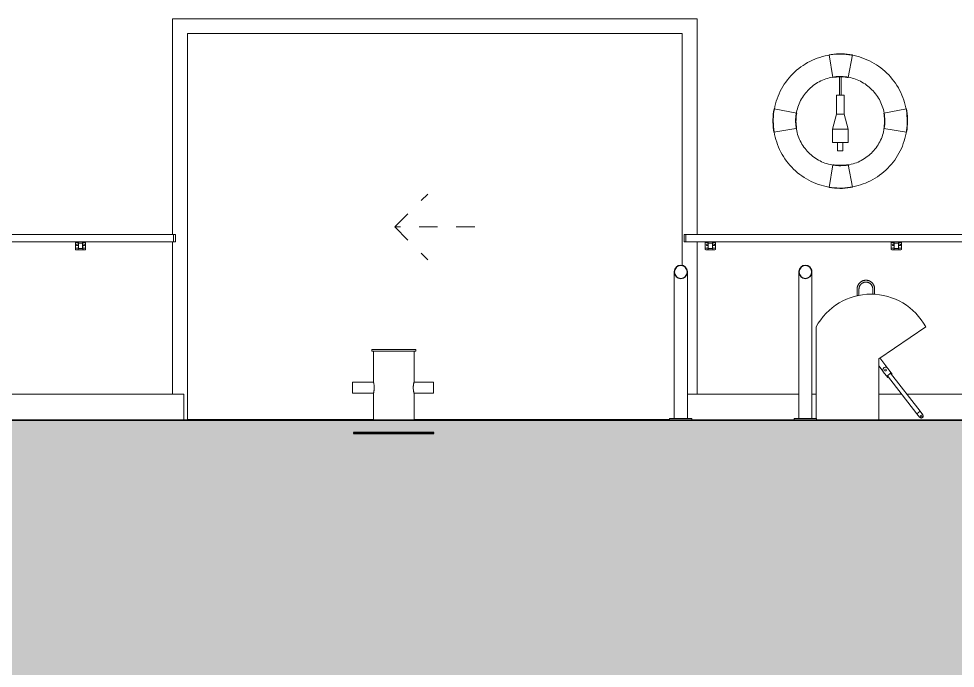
# Model space of a CAD drawing. Header units: metres. Extents: x -3 to 137, y -7 to 15.
# Drawn here: x 121.11 to 126.15, y -1.33 to 2.16 of the extents above; entities that cross this region are included whole.
import ezdxf

# ---------------------------------------------------------------- set-up
doc = ezdxf.new("R2010")
doc.units = ezdxf.units.M
doc.linetypes.add('Centre', pattern=[0.03175, 0.00635, -0.00475, 0.0159, -0.00475])
doc.linetypes.add('Trazo', pattern=[0.00635, 0.003175, -0.003175])
for name, color, linetype, lineweight in [('A-DOOR', 7, 'Continuous', 9), ('A-DOOR-FRAM', 7, 'Continuous', 9), ('A-FLOR', 7, 'Continuous', 9), ('A-FLOR-HRAL', 7, 'Continuous', 9), ('A-FLOR-LEVL', 7, 'Continuous', 9), ('A-FLOR-PATT', 7, 'Continuous', 35), ('A-GENM', 7, 'Continuous', 9), ('A-WALL', 7, 'Continuous', 9), ('A-WALL-PATT', 7, 'Continuous', 9)]:
    doc.layers.add(name, color=color, linetype=linetype, lineweight=lineweight)

# ---------------------------------------------------------------- blocks, each defined once
blk = doc.blocks.new('Basic Wall _ Tabique exterior_Estructura Lamina Metalica - ___-2469499-Elevation 6 - a')
at = {"layer": 'A-WALL'}
for p, q in [((-5.4199, 0.14), (-3.3206, 0.14)), ((-3.3206, 0.14), (-3.3206, 0)), ((-0.613, 0.14), (-0.0128, 0.14)), ((0.057, 0.14), (0.0797, 0.14)), ((0.4158, 0.14), (0.5397, 0.14)), ((0.5673, 0.14), (0.8786, 0.14))]:
    blk.add_line(p, q, dxfattribs=at)
blk = doc.blocks.new('Puerta corredera simple con guía deslizante - 1200 x 2700mm-2594775-Elevation 6 - a')
at = {"layer": 'A-DOOR', "linetype": 'Trazo'}
for p, q in [((-2.1856, 1.04), (-2.0088, 1.2168)), ((-1.7556, 1.04), (-2.1856, 1.04)), ((-2.1856, 1.04), (-2.0088, 0.8632))]:
    blk.add_line(p, q, dxfattribs=at)
at = {"layer": 'A-DOOR'}
for p, q in [((-2.3004, 0.005), (-3.3006, 0.005)), ((-0.708, 0.005), (-2.0825, 0.005))]:
    blk.add_line(p, q, dxfattribs=at)
at = {"layer": 'A-DOOR-FRAM'}
for p, q in [((-3.3806, 2.16), (-3.3806, 1)), ((-0.5606, 2.16), (-3.3806, 2.16)), ((-0.5606, 1), (-0.5606, 2.16)), ((-3.3006, 2.08), (-3.3006, 0)), ((-3.3006, 2.08), (-0.6406, 2.08)), ((-0.6406, 2.08), (-0.6406, 0.8309)), ((-3.3806, 0.96), (-3.3806, 0.14)), ((-0.5606, 0.14), (-0.5606, 0.96))]:
    blk.add_line(p, q, dxfattribs=at)
blk = doc.blocks.new('M_Salvavidas - M_Salvavidas-2701413-Elevation 6 - a')
at = {"layer": 'A-GENM', "color": 8, "true_color": 0x808080}
for p, q in [((0.1492, 1.9663), (0.1698, 1.8441)), ((0.2517, 1.8434), (0.2743, 1.9653)), ((0.2049, 1.8482), (0.2049, 1.7489)), ((0.2133, 1.7489), (0.2133, 1.8483)), ((0.1883, 1.7489), (0.1883, 1.6713)), ((0.2299, 1.7489), (0.1883, 1.7489)), ((0.2299, 1.6713), (0.2299, 1.7489)), ((-0.0249, 1.652), (-0.1468, 1.6745)), ((0.1883, 1.6713), (0.1883, 1.6467)), ((0.2299, 1.6467), (0.2299, 1.6713)), ((0.565, 1.6745), (0.4431, 1.652)), ((0.1883, 1.6467), (0.1667, 1.5662)), ((0.1883, 1.6467), (0.2299, 1.6467)), ((0.2515, 1.5662), (0.2299, 1.6467)), ((-0.1479, 1.5495), (-0.0397, 1.5676)), ((-0.0393, 1.5677), (-0.0256, 1.57)), ((0.1667, 1.5662), (0.1667, 1.4936)), ((0.1667, 1.5662), (0.2515, 1.5662)), ((0.2515, 1.4936), (0.2515, 1.5662)), ((0.4438, 1.57), (0.5661, 1.5495)), ((0.1667, 1.4936), (0.2515, 1.4936)), ((0.1944, 1.4936), (0.1944, 1.4487)), ((0.2238, 1.4487), (0.2238, 1.4936)), ((0.1944, 1.4487), (0.2238, 1.4487)), ((0.1698, 1.3747), (0.1492, 1.2524)), ((0.2743, 1.2535), (0.2517, 1.3754))]:
    blk.add_line(p, q, dxfattribs=at)
at = {"layer": 'A-GENM', "color": 8, "true_color": 0x808080, "flags": 128}
for points in [[(0.5691, 1.6094), (0.5688, 1.6238), (0.568, 1.6381), (0.5665, 1.6525), (0.5645, 1.6667), (0.5619, 1.6809), (0.5588, 1.6949), (0.5551, 1.7089), (0.5508, 1.7226), (0.546, 1.7362), (0.5407, 1.7496), (0.5348, 1.7627), (0.5284, 1.7756), (0.5215, 1.7883), (0.5141, 1.8006), (0.5062, 1.8126), (0.4979, 1.8244), (0.489, 1.8357), (0.4798, 1.8468), (0.4701, 1.8574), (0.4599, 1.8676), (0.4494, 1.8774), (0.4385, 1.8868), (0.4272, 1.8958), (0.4156, 1.9043), (0.4036, 1.9123), (0.3914, 1.9198), (0.3788, 1.9269), (0.366, 1.9334), (0.3529, 1.9394), (0.3396, 1.9449), (0.326, 1.9499), (0.3123, 1.9543), (0.2985, 1.9581), (0.2844, 1.9614), (0.2703, 1.9641), (0.2561, 1.9663), (0.2418, 1.9679), (0.2274, 1.9689), (0.213, 1.9694), (0.1986, 1.9692), (0.1842, 1.9685), (0.1699, 1.9672), (0.1556, 1.9654), (0.1414, 1.963), (0.1273, 1.96), (0.1134, 1.9564), (0.0996, 1.9523), (0.0859, 1.9476), (0.0725, 1.9425), (0.0593, 1.9367), (0.0463, 1.9305), (0.0336, 1.9237), (0.0212, 1.9164), (0.0091, 1.9087), (-0.0027, 1.9004), (-0.0142, 1.8917), (-0.0253, 1.8826), (-0.0361, 1.873), (-0.0464, 1.863), (-0.0564, 1.8525), (-0.0659, 1.8417), (-0.0749, 1.8305), (-0.0836, 1.819), (-0.0917, 1.8071), (-0.0994, 1.795), (-0.1065, 1.7825), (-0.1132, 1.7697), (-0.1194, 1.7567), (-0.125, 1.7434), (-0.1301, 1.73), (-0.1346, 1.7163), (-0.1386, 1.7025), (-0.1421, 1.6885), (-0.145, 1.6744), (-0.1473, 1.6602), (-0.149, 1.6459), (-0.1502, 1.6315), (-0.1508, 1.6171), (-0.1509, 1.6094)], [(0.2743, 1.9653), (0.2601, 1.9676), (0.2458, 1.9694), (0.2314, 1.9706), (0.217, 1.9712), (0.2026, 1.9712), (0.1882, 1.9707), (0.1739, 1.9696), (0.1596, 1.9679), (0.1492, 1.9663)], [(-0.0309, 1.6094), (-0.0307, 1.619), (-0.0301, 1.6286), (-0.0292, 1.6381), (-0.0278, 1.6476), (-0.0261, 1.6571), (-0.024, 1.6664), (-0.0215, 1.6757), (-0.0187, 1.6849), (-0.0155, 1.6939), (-0.0119, 1.7028), (-0.008, 1.7116), (-0.0038, 1.7202), (0.0008, 1.7286), (0.0058, 1.7369), (0.011, 1.7449), (0.0166, 1.7527), (0.0225, 1.7603), (0.0287, 1.7676), (0.0352, 1.7747), (0.0419, 1.7815), (0.0489, 1.7881), (0.0562, 1.7944), (0.0637, 1.8003), (0.0715, 1.806), (0.0794, 1.8113), (0.0876, 1.8164), (0.096, 1.821), (0.1045, 1.8254), (0.1133, 1.8294), (0.1221, 1.8331), (0.1312, 1.8364), (0.1403, 1.8393), (0.1495, 1.8419), (0.1589, 1.8441), (0.1683, 1.8459), (0.1778, 1.8473), (0.1873, 1.8484), (0.1969, 1.8491), (0.2065, 1.8494), (0.2161, 1.8493), (0.2257, 1.8488), (0.2353, 1.8479), (0.2448, 1.8467), (0.2542, 1.8451), (0.2636, 1.8431), (0.2729, 1.8407), (0.2821, 1.838), (0.2912, 1.8349), (0.3002, 1.8314), (0.309, 1.8276), (0.3176, 1.8234), (0.3261, 1.8189), (0.3344, 1.8141), (0.3425, 1.8089), (0.3504, 1.8034), (0.358, 1.7976), (0.3654, 1.7915), (0.3726, 1.7851), (0.3795, 1.7784), (0.3861, 1.7715), (0.3924, 1.7643), (0.3985, 1.7568), (0.4042, 1.7491), (0.4097, 1.7412), (0.4148, 1.7331), (0.4195, 1.7248), (0.424, 1.7163), (0.4281, 1.7076), (0.4318, 1.6988), (0.4352, 1.6898), (0.4383, 1.6807), (0.4409, 1.6714), (0.4432, 1.6621), (0.4452, 1.6527), (0.4467, 1.6432), (0.4479, 1.6337), (0.4487, 1.6241), (0.4491, 1.6146), (0.4491, 1.6094)], [(0.1698, 1.8441), (0.1791, 1.8454), (0.1885, 1.8464), (0.1979, 1.847), (0.2073, 1.8473), (0.2168, 1.8472), (0.2262, 1.8467), (0.2356, 1.8458), (0.245, 1.8445), (0.2517, 1.8434)], [(-0.1468, 1.6745), (-0.1491, 1.6603), (-0.1509, 1.646), (-0.1521, 1.6317), (-0.1527, 1.6173), (-0.1528, 1.6029), (-0.1522, 1.5885), (-0.1511, 1.5742), (-0.1494, 1.5599), (-0.1479, 1.5495)], [(0.5661, 1.5495), (0.5682, 1.5638), (0.5697, 1.5781), (0.5707, 1.5924), (0.571, 1.6068), (0.5708, 1.6212), (0.5701, 1.6356), (0.5687, 1.6499), (0.5668, 1.6642), (0.565, 1.6745)], [(-0.0256, 1.57), (-0.0269, 1.5794), (-0.0279, 1.5887), (-0.0286, 1.5982), (-0.0288, 1.6076), (-0.0287, 1.617), (-0.0282, 1.6265), (-0.0273, 1.6359), (-0.026, 1.6452), (-0.0249, 1.652)], [(0.4431, 1.652), (0.4446, 1.6427), (0.4458, 1.6333), (0.4466, 1.6239), (0.447, 1.6145), (0.447, 1.605), (0.4467, 1.5956), (0.4459, 1.5862), (0.4448, 1.5768), (0.4438, 1.57)], [(-0.1509, 1.6094), (-0.1506, 1.595), (-0.1497, 1.5806), (-0.1483, 1.5663), (-0.1463, 1.552), (-0.1437, 1.5379), (-0.1406, 1.5238), (-0.1369, 1.5099), (-0.1326, 1.4961), (-0.1278, 1.4826), (-0.1225, 1.4692), (-0.1166, 1.456), (-0.1102, 1.4431), (-0.1033, 1.4305), (-0.0959, 1.4181), (-0.088, 1.4061), (-0.0796, 1.3944), (-0.0708, 1.383), (-0.0615, 1.372), (-0.0518, 1.3614), (-0.0417, 1.3511), (-0.0312, 1.3413), (-0.0203, 1.3319), (-0.009, 1.323), (0.0026, 1.3145), (0.0146, 1.3064), (0.0269, 1.2989), (0.0394, 1.2919), (0.0523, 1.2853), (0.0653, 1.2793), (0.0787, 1.2738), (0.0922, 1.2689), (0.1059, 1.2645), (0.1198, 1.2606), (0.1338, 1.2573), (0.1479, 1.2546), (0.1622, 1.2524), (0.1765, 1.2509), (0.1908, 1.2498), (0.2052, 1.2494), (0.2196, 1.2495), (0.234, 1.2502), (0.2483, 1.2515), (0.2626, 1.2534), (0.2768, 1.2558), (0.2909, 1.2588), (0.3049, 1.2623), (0.3187, 1.2664), (0.3323, 1.2711), (0.3457, 1.2763), (0.3589, 1.282), (0.3719, 1.2883), (0.3846, 1.295), (0.397, 1.3023), (0.4092, 1.3101), (0.421, 1.3183), (0.4324, 1.327), (0.4436, 1.3362), (0.4543, 1.3458), (0.4646, 1.3558), (0.4746, 1.3662), (0.4841, 1.377), (0.4932, 1.3882), (0.5018, 1.3997), (0.5099, 1.4116), (0.5176, 1.4238), (0.5248, 1.4363), (0.5314, 1.449), (0.5376, 1.4621), (0.5432, 1.4753), (0.5483, 1.4888), (0.5529, 1.5024), (0.5569, 1.5163), (0.5603, 1.5303), (0.5632, 1.5444), (0.5655, 1.5586), (0.5673, 1.5729), (0.5684, 1.5872), (0.569, 1.6016), (0.5691, 1.6094)], [(0.4491, 1.6094), (0.4489, 1.5998), (0.4483, 1.5902), (0.4474, 1.5806), (0.446, 1.5711), (0.4443, 1.5617), (0.4422, 1.5523), (0.4398, 1.543), (0.4369, 1.5339), (0.4337, 1.5248), (0.4302, 1.5159), (0.4263, 1.5071), (0.422, 1.4985), (0.4174, 1.4901), (0.4125, 1.4819), (0.4072, 1.4739), (0.4016, 1.466), (0.3957, 1.4585), (0.3895, 1.4511), (0.3831, 1.444), (0.3763, 1.4372), (0.3693, 1.4307), (0.362, 1.4244), (0.3545, 1.4184), (0.3468, 1.4128), (0.3388, 1.4074), (0.3306, 1.4024), (0.3222, 1.3977), (0.3137, 1.3934), (0.305, 1.3893), (0.2961, 1.3857), (0.2871, 1.3824), (0.2779, 1.3795), (0.2687, 1.3769), (0.2593, 1.3747), (0.2499, 1.3729), (0.2404, 1.3714), (0.2309, 1.3704), (0.2213, 1.3697), (0.2117, 1.3694), (0.2021, 1.3695), (0.1925, 1.3699), (0.183, 1.3708), (0.1734, 1.372), (0.164, 1.3737), (0.1546, 1.3757), (0.1453, 1.378), (0.1361, 1.3808), (0.127, 1.3839), (0.118, 1.3873), (0.1092, 1.3911), (0.1006, 1.3953), (0.0921, 1.3998), (0.0838, 1.4047), (0.0757, 1.4098), (0.0679, 1.4153), (0.0602, 1.4211), (0.0528, 1.4272), (0.0457, 1.4336), (0.0388, 1.4403), (0.0321, 1.4473), (0.0258, 1.4545), (0.0197, 1.4619), (0.014, 1.4696), (0.0086, 1.4775), (0.0035, 1.4857), (-0.0013, 1.494), (-0.0058, 1.5025), (-0.0099, 1.5112), (-0.0136, 1.52), (-0.017, 1.529), (-0.0201, 1.5381), (-0.0227, 1.5473), (-0.025, 1.5566), (-0.0269, 1.566), (-0.0285, 1.5755), (-0.0297, 1.585), (-0.0304, 1.5946), (-0.0308, 1.6042), (-0.0309, 1.6094)], [(0.2517, 1.3754), (0.2424, 1.3739), (0.233, 1.3727), (0.2236, 1.3719), (0.2142, 1.3715), (0.2048, 1.3715), (0.1953, 1.3718), (0.1859, 1.3726), (0.1765, 1.3737), (0.1698, 1.3747)], [(0.1492, 1.2524), (0.1635, 1.2503), (0.1778, 1.2488), (0.1922, 1.2478), (0.2066, 1.2475), (0.221, 1.2477), (0.2353, 1.2484), (0.2497, 1.2498), (0.264, 1.2517), (0.2743, 1.2535)]]:
    blk.add_lwpolyline(points, dxfattribs=at)
blk = doc.blocks.new('M_Miscelaneo 1 - M_Miscelaneo 1-V209-Elevation 6 - a')
at = {"layer": 'A-GENM', "color": 8, "true_color": 0x808080}
for p, q in [((0.2999, 0.7062), (0.2999, 0.6711)), ((0.3099, 0.6717), (0.3099, 0.7062)), ((0.3841, 0.7062), (0.3841, 0.6781)), ((0.3941, 0.6781), (0.3941, 0.7062)), ((0.2999, 0.6711), (0.3074, 0.6711)), ((0.3841, 0.6781), (0.3941, 0.6781)), ((0.3841, 0.6781), (0.3843, 0.6781)), ((0.394, 0.6781), (0.3941, 0.6781)), ((0.0797, 0.5022), (0.0797, 0.2504)), ((0.4158, 0.3314), (0.669, 0.5022)), ((0.4158, 0), (0.4158, 0.3314)), ((0.4653, 0.2786), (0.4214, 0.3352)), ((0.4158, 0.2932), (0.4393, 0.2629)), ((0.4405, 0.261), (0.4648, 0.2297)), ((0.4797, 0.2529), (0.4625, 0.2396)), ((0.4886, 0.2483), (0.4644, 0.2795)), ((0.6383, 0.0485), (0.4797, 0.2529)), ((0.0797, 0.2504), (0.0797, 0.01)), ((0.4625, 0.2396), (0.6211, 0.0352)), ((0.4648, 0.2297), (0.4681, 0.2323)), ((0.4853, 0.2457), (0.4886, 0.2483)), ((0.6211, 0.0352), (0.6383, 0.0485)), ((0.6211, 0.0352), (0.6358, 0.0162)), ((0.653, 0.0296), (0.6383, 0.0485))]:
    blk.add_line(p, q, dxfattribs=at)
at = {"layer": 'A-GENM', "color": 8, "true_color": 0x808080, "flags": 128}
for points in [[(0.3941, 0.7062), (0.3941, 0.7081), (0.394, 0.71), (0.3938, 0.7119), (0.3935, 0.7137), (0.3932, 0.7156), (0.3928, 0.7174), (0.3923, 0.7193), (0.3917, 0.7211), (0.3911, 0.7228), (0.3904, 0.7246), (0.3897, 0.7263), (0.3888, 0.728), (0.3879, 0.7297), (0.3869, 0.7313), (0.3859, 0.7329), (0.3848, 0.7344), (0.3837, 0.7359), (0.3824, 0.7373), (0.3812, 0.7387), (0.3798, 0.74), (0.3785, 0.7413), (0.377, 0.7426), (0.3756, 0.7437), (0.374, 0.7448), (0.3725, 0.7459), (0.3709, 0.7469), (0.3692, 0.7478), (0.3675, 0.7487), (0.3658, 0.7494), (0.3641, 0.7502), (0.3623, 0.7508), (0.3605, 0.7514), (0.3587, 0.7519), (0.3569, 0.7523), (0.355, 0.7527), (0.3532, 0.753), (0.3513, 0.7532), (0.3494, 0.7533), (0.3475, 0.7534), (0.3456, 0.7534), (0.3438, 0.7533), (0.3419, 0.7531), (0.34, 0.7528), (0.3381, 0.7525), (0.3363, 0.7521), (0.3345, 0.7517), (0.3327, 0.7511), (0.3309, 0.7505), (0.3291, 0.7498), (0.3274, 0.7491), (0.3257, 0.7483), (0.324, 0.7474), (0.3224, 0.7464), (0.3208, 0.7454), (0.3193, 0.7443), (0.3178, 0.7432), (0.3163, 0.742), (0.3149, 0.7407), (0.3136, 0.7394), (0.3123, 0.7381), (0.311, 0.7367), (0.3098, 0.7352), (0.3087, 0.7337), (0.3076, 0.7321), (0.3066, 0.7305), (0.3057, 0.7289), (0.3048, 0.7272), (0.304, 0.7255), (0.3033, 0.7238), (0.3026, 0.722), (0.302, 0.7202), (0.3015, 0.7184), (0.301, 0.7166), (0.3007, 0.7147), (0.3003, 0.7129), (0.3001, 0.711), (0.3, 0.7091), (0.2999, 0.7073), (0.2999, 0.7062)], [(0.3099, 0.7062), (0.3099, 0.7077), (0.31, 0.7092), (0.3101, 0.7107), (0.3104, 0.7122), (0.3106, 0.7136), (0.3109, 0.7151), (0.3113, 0.7165), (0.3118, 0.7179), (0.3123, 0.7193), (0.3128, 0.7207), (0.3134, 0.7221), (0.3141, 0.7234), (0.3148, 0.7247), (0.3155, 0.726), (0.3164, 0.7272), (0.3172, 0.7284), (0.3181, 0.7296), (0.3191, 0.7307), (0.3201, 0.7318), (0.3211, 0.7329), (0.3222, 0.7339), (0.3234, 0.7349), (0.3245, 0.7358), (0.3257, 0.7367), (0.3269, 0.7375), (0.3282, 0.7383), (0.3295, 0.739), (0.3308, 0.7397), (0.3322, 0.7403), (0.3336, 0.7408), (0.3349, 0.7414), (0.3364, 0.7418), (0.3378, 0.7422), (0.3392, 0.7425), (0.3407, 0.7428), (0.3422, 0.7431), (0.3436, 0.7432), (0.3451, 0.7433), (0.3466, 0.7434), (0.3481, 0.7434), (0.3496, 0.7433), (0.3511, 0.7431), (0.3525, 0.743), (0.354, 0.7427), (0.3554, 0.7424), (0.3569, 0.742), (0.3583, 0.7416), (0.3597, 0.7411), (0.3611, 0.7406), (0.3625, 0.74), (0.3638, 0.7394), (0.3651, 0.7387), (0.3664, 0.7379), (0.3676, 0.7371), (0.3689, 0.7363), (0.37, 0.7354), (0.3712, 0.7344), (0.3723, 0.7334), (0.3734, 0.7324), (0.3744, 0.7313), (0.3754, 0.7302), (0.3763, 0.7291), (0.3772, 0.7279), (0.378, 0.7266), (0.3788, 0.7254), (0.3796, 0.7241), (0.3803, 0.7228), (0.3809, 0.7214), (0.3815, 0.7201), (0.382, 0.7187), (0.3825, 0.7173), (0.3829, 0.7158), (0.3832, 0.7144), (0.3835, 0.7129), (0.3838, 0.7115), (0.384, 0.71), (0.3841, 0.7085), (0.3841, 0.707), (0.3841, 0.7062)]]:
    blk.add_lwpolyline(points, dxfattribs=at)
at = {"layer": 'A-GENM', "color": 8, "true_color": 0x808080}
for centre, radius, start, end in [((0.3744, 0.3439), 0.3345, 28.2496, 151.7504), ((0.4524, 0.2702), 0.0151, 37.8161, 217.8161), ((0.4524, 0.2702), 0.0151, 117.6673, 123.5105), ((0.4524, 0.2702), 0.005, 0, 180), ((0.4524, 0.2702), 0.005, 180, 360), ((0.4524, 0.2702), 0.0151, 102.8798, 109.2281), ((0.4524, 0.2702), 0.0151, 88.008, 94.9457), ((0.4524, 0.2702), 0.0151, 52.0985, 80.6633), ((0.4534, 0.2694), 0.0151, 29.2049, 37.8161), ((0.4534, 0.2694), 0.0151, 29.2049, 37.8161), ((0.6444, 0.0229), 0.0109, 217.8161, 37.8161), ((0.6444, 0.0229), 0.00492, 0, 180), ((0.6444, 0.0229), 0.00492, 180, 360), ((0.6444, 0.0229), 0.00492, 75, 90), ((0.6444, 0.0229), 0.00492, 75, 90), ((0.6444, 0.0229), 0.00492, 75, 90)]:
    blk.add_arc(centre, radius, start, end, dxfattribs=at)
blk = doc.blocks.new('Bolardo - Bolardo-V213-Elevation 6 - a')
at = {"layer": 'A-GENM', "color": 8, "true_color": 0x808080}
for p, q in [((-2.3094, 0.3817), (-2.3094, 0.3717)), ((-2.3094, 0.3817), (-2.1914, 0.3817)), ((-2.1914, 0.3717), (-2.3094, 0.3717)), ((-2.3004, 0.3717), (-2.3004, 0.2057)), ((-2.1914, 0.3817), (-2.0734, 0.3817)), ((-2.0734, 0.3717), (-2.1914, 0.3717)), ((-2.0824, 0.2057), (-2.0824, 0.3717)), ((-2.0734, 0.3717), (-2.0734, 0.3817)), ((-2.3004, 0.2058), (-2.4125, 0.2058)), ((-2.4125, 0.1758), (-2.4125, 0.2058)), ((-1.9784, 0.2058), (-2.0825, 0.2058)), ((-1.9784, 0.2058), (-1.9784, 0.1758)), ((-2.4125, 0.1458), (-2.4125, 0.1758)), ((-1.9784, 0.1758), (-1.9784, 0.1458)), ((-2.4125, 0.1458), (-2.3004, 0.1458)), ((-2.3004, 0.1458), (-2.3004, 0)), ((-2.0825, 0.1458), (-1.9784, 0.1458)), ((-2.0824, 0), (-2.0824, 0.1458))]:
    blk.add_line(p, q, dxfattribs=at)
at = {"layer": 'A-GENM', "lineweight": 25}
for p, q in [((-1.9755, -0.0653), (-2.4074, -0.0653)), ((-2.4074, -0.0653), (-2.4074, -0.0703)), ((-2.4074, -0.0703), (-1.9755, -0.0703)), ((-1.9755, -0.0703), (-1.9755, -0.0653))]:
    blk.add_line(p, q, dxfattribs=at)
at = {"layer": 'A-GENM', "color": 8, "true_color": 0x808080}
for points, knots in [([(-2.3003, 0.2053), (-2.3004, 0.2055), (-2.3004, 0.2057), (-2.3004, 0.2057), (-2.3004, 0.2057)], [0.44444444, 0.44444444, 0.44444444, 0.44444444, 0.47916667, 0.49994781, 0.49994781, 0.49994781, 0.49994781]), ([(-2.3004, 0.2057), (-2.3004, 0.2057), (-2.3004, 0.2057), (-2.3004, 0.2055), (-2.3001, 0.2046), (-2.2997, 0.2029), (-2.2992, 0.2007), (-2.2987, 0.1988), (-2.2983, 0.1965), (-2.2977, 0.1933), (-2.2967, 0.1866), (-2.2962, 0.1803), (-2.2962, 0.1758)], [0.4999488, 0.4999488, 0.4999488, 0.4999488, 0.5138889, 0.5486111, 0.5833333, 0.6527778, 0.6875, 0.7222222, 0.7569444, 0.7916667, 0.8611111, 1, 1, 1, 1]), ([(-2.0825, 0.2058), (-2.0825, 0.2058), (-2.0825, 0.2054), (-2.0829, 0.2041), (-2.0834, 0.2022), (-2.0838, 0.2003), (-2.0842, 0.1988), (-2.0845, 0.197), (-2.0849, 0.1951), (-2.0852, 0.193), (-2.0856, 0.1908), (-2.0859, 0.1885), (-2.0862, 0.1853), (-2.0865, 0.181), (-2.0866, 0.1775), (-2.0867, 0.1758)], [0.5, 0.5, 0.5, 0.5, 0.5555556, 0.6111111, 0.6666667, 0.6944444, 0.7222222, 0.75, 0.7777778, 0.8055556, 0.8333333, 0.8611111, 0.8888889, 0.9444444, 1, 1, 1, 1]), ([(-2.3004, 0.1458), (-2.3004, 0.1458), (-2.3004, 0.1461), (-2.3, 0.1474), (-2.2995, 0.1493), (-2.2991, 0.1512), (-2.2987, 0.1528), (-2.2983, 0.1545), (-2.298, 0.1564), (-2.2977, 0.1585), (-2.2973, 0.1607), (-2.297, 0.163), (-2.2966, 0.1663), (-2.2964, 0.1705), (-2.2963, 0.174), (-2.2962, 0.1758)], [0.5, 0.5, 0.5, 0.5, 0.5555556, 0.6111111, 0.6666667, 0.6944444, 0.7222222, 0.75, 0.7777778, 0.8055556, 0.8333333, 0.8611111, 0.8888889, 0.9444444, 1, 1, 1, 1]), ([(-2.0824, 0.1458), (-2.0824, 0.1458), (-2.0825, 0.1458), (-2.0825, 0.1461), (-2.0828, 0.1469), (-2.0832, 0.1486), (-2.0837, 0.1508), (-2.0842, 0.1527), (-2.0846, 0.155), (-2.0852, 0.1582), (-2.0862, 0.1649), (-2.0866, 0.1712), (-2.0867, 0.1758)], [0.4999488, 0.4999488, 0.4999488, 0.4999488, 0.5138889, 0.5486111, 0.5833333, 0.6527778, 0.6875, 0.7222222, 0.7569444, 0.7916667, 0.8611111, 1, 1, 1, 1]), ([(-2.0826, 0.1462), (-2.0825, 0.146), (-2.0825, 0.1458), (-2.0824, 0.1458), (-2.0824, 0.1458)], [0.44444444, 0.44444444, 0.44444444, 0.44444444, 0.47916667, 0.49994781, 0.49994781, 0.49994781, 0.49994781])]:
    blk.add_open_spline(points, degree=3, knots=knots, dxfattribs=at)
for points in [[(-2.0826, 0.2053), (-2.0825, 0.2056), (-2.0825, 0.2058), (-2.0825, 0.2058)], [(-2.3003, 0.1462), (-2.3004, 0.1459), (-2.3004, 0.1458), (-2.3004, 0.1458)]]:
    blk.add_open_spline(points, degree=3, dxfattribs=at)
blk = doc.blocks.new('Handrail Type - Escort_Flat_Endcap-2692019-Elevation 6 - a')
at = {"layer": 'A-FLOR-HRAL'}
for p, q in [((-0.6206, 1), (-0.6306, 1)), ((-0.6306, 1), (-0.6306, 0.98)), ((-0.6306, 0.98), (-0.6306, 0.96)), ((-0.6306, 0.96), (-0.6206, 0.96)), ((-0.6206, 0.98), (-0.6206, 1)), ((-0.6206, 0.96), (-0.6206, 0.98))]:
    blk.add_line(p, q, dxfattribs=at)
blk = doc.blocks.new('Handrail Type - Handrail_Internal_-2770248-Elevation 6 - a')
at = {"layer": 'A-FLOR-HRAL'}
for p, q in [((0.8367, 1), (-0.6206, 1)), ((-0.6206, 1), (-0.6206, 0.98)), ((-0.6206, 0.98), (-0.6206, 0.96)), ((-0.6206, 0.96), (0.8367, 0.96))]:
    blk.add_line(p, q, dxfattribs=at)
at = {"layer": 'A-FLOR-HRAL', "flags": 128}
for points in [[(0.8367, 1), (0.8391, 1), (0.8415, 1), (0.8439, 1), (0.8463, 1), (0.8486, 1), (0.851, 1), (0.8533, 1), (0.8556, 1), (0.8578, 1), (0.8601, 1), (0.8623, 1), (0.8644, 1), (0.8665, 1), (0.8686, 1), (0.8706, 1), (0.8725, 1), (0.8744, 1), (0.8763, 1), (0.878, 1), (0.8797, 1), (0.8814, 1), (0.8829, 1), (0.8844, 1), (0.8858, 1), (0.8872, 1), (0.8884, 1), (0.8896, 1), (0.8907, 1), (0.8917, 1), (0.8926, 1), (0.8934, 1), (0.8942, 1), (0.8948, 1)], [(0.8929, 0.96), (0.892, 0.96), (0.891, 0.96), (0.8899, 0.96), (0.8888, 0.96), (0.8875, 0.96), (0.8862, 0.96), (0.8848, 0.96), (0.8834, 0.96), (0.8818, 0.96), (0.8802, 0.96), (0.8785, 0.96), (0.8767, 0.96), (0.8749, 0.96), (0.873, 0.96), (0.8711, 0.96), (0.8691, 0.96), (0.8671, 0.96), (0.865, 0.96), (0.8628, 0.96), (0.8607, 0.96), (0.8584, 0.96), (0.8562, 0.96), (0.8539, 0.96), (0.8516, 0.96), (0.8493, 0.96), (0.8469, 0.96), (0.8445, 0.96), (0.8421, 0.96), (0.8397, 0.96), (0.8373, 0.96), (0.8367, 0.96)]]:
    blk.add_lwpolyline(points, dxfattribs=at)
blk = doc.blocks.new('Gerflor-Aluminium_Brackets-Escort_Wall_Mounted-55mm - Escort_Wall_Mounted_Bracket_55mm-V216-Elevation 6 - a')
at = {"layer": 'A-FLOR-HRAL'}
for p, q in [((0.4994, 0.9527), (0.4993, 0.96)), ((0.4996, 0.96), (0.4997, 0.96)), ((0.4997, 0.96), (0.5217, 0.96)), ((0.4997, 0.96), (0.4997, 0.9527)), ((0.5217, 0.96), (0.5219, 0.96)), ((0.5218, 0.9527), (0.5217, 0.96)), ((0.5221, 0.96), (0.5221, 0.9527)), ((0.4997, 0.956), (0.4832, 0.956)), ((0.4832, 0.956), (0.4832, 0.9515)), ((0.4832, 0.9313), (0.4832, 0.9515)), ((0.4832, 0.9313), (0.4832, 0.9253)), ((0.4832, 0.9191), (0.4832, 0.9313)), ((0.4866, 0.9251), (0.4962, 0.9251)), ((0.4917, 0.9166), (0.5298, 0.9166)), ((0.499, 0.9241), (0.5225, 0.9241)), ((0.4994, 0.9451), (0.4994, 0.9527)), ((0.4997, 0.9527), (0.5218, 0.9527)), ((0.4997, 0.9527), (0.4997, 0.9446)), ((0.5382, 0.956), (0.5217, 0.956)), ((0.5218, 0.9446), (0.5218, 0.9527)), ((0.5221, 0.9527), (0.5221, 0.9451)), ((0.5253, 0.9251), (0.5349, 0.9251)), ((0.5382, 0.9515), (0.5382, 0.956)), ((0.5382, 0.9515), (0.5382, 0.9313)), ((0.5382, 0.9313), (0.5382, 0.9191)), ((0.5382, 0.9253), (0.5382, 0.9313))]:
    blk.add_line(p, q, dxfattribs=at)
for centre in [(0.4928, 0.9445), (0.5287, 0.9445)]:
    blk.add_circle(centre, 0.005, dxfattribs=at)
for points, knots in [([(0.4832, 0.9313), (0.4832, 0.9308), (0.4833, 0.9298), (0.4836, 0.9287), (0.4838, 0.9279), (0.4841, 0.9273), (0.4843, 0.9268), (0.4847, 0.9263), (0.485, 0.9259), (0.4852, 0.9257), (0.4854, 0.9256), (0.4859, 0.9253), (0.4863, 0.9251), (0.4866, 0.9251)], [0, 0, 0, 0, 0.142857, 0.285714, 0.357143, 0.428571, 0.5, 0.571429, 0.678571, 0.705357, 0.732143, 0.785714, 1, 1, 1, 1]), ([(0.4962, 0.9251), (0.497, 0.9251), (0.4982, 0.9264), (0.499, 0.9317), (0.4994, 0.9384), (0.4994, 0.9429), (0.4994, 0.9451)], [0, 0, 0, 0, 0.285714, 0.571429, 0.785714, 1, 1, 1, 1]), ([(0.5221, 0.9451), (0.5221, 0.9421), (0.5221, 0.9376), (0.5225, 0.9325), (0.523, 0.9282), (0.5239, 0.9256), (0.5249, 0.9251), (0.5253, 0.9251)], [0, 0, 0, 0, 0.285714, 0.428571, 0.571429, 0.857143, 1, 1, 1, 1]), ([(0.5349, 0.9251), (0.5351, 0.9251), (0.5355, 0.9252), (0.5361, 0.9256), (0.5365, 0.926), (0.5368, 0.9264), (0.5371, 0.9268), (0.5374, 0.9273), (0.5376, 0.9279), (0.5379, 0.9287), (0.5382, 0.9298), (0.5382, 0.9308), (0.5382, 0.9313)], [0, 0, 0, 0, 0.142857, 0.285714, 0.357143, 0.428571, 0.5, 0.571429, 0.642857, 0.714286, 0.857143, 1, 1, 1, 1])]:
    blk.add_open_spline(points, degree=3, knots=knots, dxfattribs=at)
for points in [[(0.499, 0.9241), (0.4986, 0.922), (0.4973, 0.9188), (0.494, 0.9165), (0.4892, 0.9166), (0.4854, 0.9181), (0.4832, 0.9191)], [(0.4997, 0.9446), (0.4997, 0.9426), (0.4997, 0.9385), (0.4996, 0.9329), (0.4994, 0.9279), (0.4992, 0.9252), (0.499, 0.9241)], [(0.5225, 0.9241), (0.5223, 0.9252), (0.522, 0.9279), (0.5218, 0.9329), (0.5218, 0.9385), (0.5218, 0.9426), (0.5218, 0.9446)], [(0.5382, 0.9191), (0.5361, 0.9181), (0.5322, 0.9166), (0.5275, 0.9165), (0.5242, 0.9188), (0.5229, 0.922), (0.5225, 0.9241)]]:
    blk.add_open_spline(points, degree=3, dxfattribs=at)
blk = doc.blocks.new('Handrail Type - Escort_Flat_Endcap-V217-Elevation 6 - a')
at = {"layer": 'A-FLOR-HRAL'}
for p, q in [((-3.3654, 1), (-3.3754, 1)), ((-3.3754, 1), (-3.3754, 0.98)), ((-3.3754, 0.98), (-3.3754, 0.96)), ((-3.3754, 0.96), (-3.3654, 0.96)), ((-3.3654, 0.98), (-3.3654, 1)), ((-3.3654, 0.96), (-3.3654, 0.98))]:
    blk.add_line(p, q, dxfattribs=at)
blk = doc.blocks.new('Handrail Type - Handrail_Internal_-2770336-Elevation 6 - a')
at = {"layer": 'A-FLOR-HRAL'}
for p, q in [((-3.3754, 1), (-8.3754, 1)), ((-8.3754, 1), (-8.3754, 0.98)), ((-8.3754, 0.98), (-8.3754, 0.96)), ((-8.3754, 0.96), (-3.3754, 0.96)), ((-3.3754, 0.98), (-3.3754, 1)), ((-3.3754, 0.96), (-3.3754, 0.98))]:
    blk.add_line(p, q, dxfattribs=at)
blk = doc.blocks.new('M_Escalera abordaje - M_Escalera abordaje-2772448-Elevation 6 - a')
at = {"layer": 'A-GENM', "color": 8, "true_color": 0x808080}
for p, q in [((-0.683, 0.7179), (-0.683, 0.01)), ((-0.613, 0.01), (-0.613, 0.7179)), ((-0.013, 0.7179), (-0.013, 0.01)), ((0.057, 0.01), (0.057, 0.7179)), ((-0.708, 0.01), (-0.708, 0)), ((-0.588, 0.01), (-0.708, 0.01)), ((-0.588, 0), (-0.588, 0.01)), ((-0.038, 0.01), (-0.038, 0)), ((0.082, 0.01), (-0.038, 0.01)), ((0.082, 0), (0.082, 0.01))]:
    blk.add_line(p, q, dxfattribs=at)
at = {"layer": 'A-GENM', "color": 8, "true_color": 0x808080, "flags": 128}
for points in [[(-0.683, 0.7979), (-0.683, 0.7993), (-0.6829, 0.8007), (-0.6827, 0.8021), (-0.6825, 0.8034), (-0.6823, 0.8048), (-0.682, 0.8062), (-0.6816, 0.8075), (-0.6812, 0.8089), (-0.6807, 0.8102), (-0.6802, 0.8115), (-0.6796, 0.8128), (-0.679, 0.814), (-0.6784, 0.8153), (-0.6776, 0.8165), (-0.6769, 0.8176), (-0.6761, 0.8188), (-0.6752, 0.8199), (-0.6743, 0.8209), (-0.6733, 0.822), (-0.6724, 0.823), (-0.6713, 0.8239), (-0.6703, 0.8248), (-0.6692, 0.8257), (-0.6681, 0.8265), (-0.6669, 0.8273), (-0.6657, 0.8281), (-0.6645, 0.8287), (-0.6632, 0.8294), (-0.662, 0.83), (-0.6607, 0.8305), (-0.6593, 0.831), (-0.658, 0.8314), (-0.6567, 0.8318), (-0.6553, 0.8321), (-0.6539, 0.8324), (-0.6525, 0.8326), (-0.6512, 0.8327), (-0.6498, 0.8328), (-0.6484, 0.8329)], [(-0.648, 0.8329), (-0.6466, 0.8328), (-0.6452, 0.8328), (-0.6438, 0.8326), (-0.6424, 0.8324), (-0.641, 0.8322), (-0.6397, 0.8319), (-0.6383, 0.8315), (-0.637, 0.8311), (-0.6356, 0.8306), (-0.6343, 0.8301), (-0.6331, 0.8295), (-0.6318, 0.8289), (-0.6306, 0.8282), (-0.6294, 0.8275), (-0.6282, 0.8268), (-0.6271, 0.8259), (-0.626, 0.8251), (-0.6249, 0.8242), (-0.6239, 0.8232), (-0.6229, 0.8223), (-0.6219, 0.8212), (-0.621, 0.8202), (-0.6201, 0.8191), (-0.6193, 0.8179), (-0.6185, 0.8168), (-0.6178, 0.8156), (-0.6171, 0.8144), (-0.6165, 0.8131), (-0.6159, 0.8118), (-0.6154, 0.8106), (-0.6149, 0.8092), (-0.6144, 0.8079), (-0.6141, 0.8066), (-0.6138, 0.8052), (-0.6135, 0.8038), (-0.6133, 0.8024), (-0.6131, 0.801), (-0.613, 0.7996), (-0.613, 0.7982)], [(-0.013, 0.7979), (-0.013, 0.7993), (-0.0129, 0.8007), (-0.0127, 0.8021), (-0.0125, 0.8034), (-0.0123, 0.8048), (-0.012, 0.8062), (-0.0116, 0.8075), (-0.0112, 0.8089), (-0.0107, 0.8102), (-0.0102, 0.8115), (-0.0096, 0.8128), (-0.009, 0.814), (-0.0084, 0.8153), (-0.0076, 0.8165), (-0.0069, 0.8176), (-0.0061, 0.8188), (-0.0052, 0.8199), (-0.0043, 0.8209), (-0.0033, 0.822), (-0.0024, 0.823), (-0.0013, 0.8239), (-0.0003, 0.8248), (0.0008, 0.8257), (0.0019, 0.8265), (0.0031, 0.8273), (0.0043, 0.8281), (0.0055, 0.8287), (0.0068, 0.8294), (0.008, 0.83), (0.0093, 0.8305), (0.0107, 0.831), (0.012, 0.8314), (0.0133, 0.8318), (0.0147, 0.8321), (0.0161, 0.8324), (0.0175, 0.8326), (0.0188, 0.8327), (0.0202, 0.8328), (0.0216, 0.8329)], [(0.022, 0.8329), (0.0234, 0.8328), (0.0248, 0.8328), (0.0262, 0.8326), (0.0276, 0.8324), (0.029, 0.8322), (0.0303, 0.8319), (0.0317, 0.8315), (0.033, 0.8311), (0.0344, 0.8306), (0.0357, 0.8301), (0.0369, 0.8295), (0.0382, 0.8289), (0.0394, 0.8282), (0.0406, 0.8275), (0.0418, 0.8268), (0.0429, 0.8259), (0.044, 0.8251), (0.0451, 0.8242), (0.0461, 0.8232), (0.0471, 0.8223), (0.0481, 0.8212), (0.049, 0.8202), (0.0499, 0.8191), (0.0507, 0.8179), (0.0515, 0.8168), (0.0522, 0.8156), (0.0529, 0.8144), (0.0535, 0.8131), (0.0541, 0.8118), (0.0546, 0.8106), (0.0551, 0.8092), (0.0556, 0.8079), (0.0559, 0.8066), (0.0562, 0.8052), (0.0565, 0.8038), (0.0567, 0.8024), (0.0569, 0.801), (0.057, 0.7996), (0.057, 0.7982)], [(-0.683, 0.7179), (-0.683, 0.7211), (-0.683, 0.7243), (-0.683, 0.7274), (-0.683, 0.7306), (-0.683, 0.7338), (-0.683, 0.7369), (-0.683, 0.74), (-0.683, 0.743), (-0.683, 0.7461), (-0.683, 0.749), (-0.683, 0.7519), (-0.683, 0.7548), (-0.683, 0.7576), (-0.683, 0.7604), (-0.683, 0.763), (-0.683, 0.7656), (-0.683, 0.7682), (-0.683, 0.7706), (-0.683, 0.773), (-0.683, 0.7753), (-0.683, 0.7774), (-0.683, 0.7795), (-0.683, 0.7815), (-0.683, 0.7834), (-0.683, 0.7852), (-0.683, 0.7869), (-0.683, 0.7884), (-0.683, 0.7899), (-0.683, 0.7912), (-0.683, 0.7924), (-0.683, 0.7935), (-0.683, 0.7945), (-0.683, 0.7954), (-0.683, 0.7961), (-0.683, 0.7967), (-0.683, 0.7972), (-0.683, 0.7975), (-0.683, 0.7978), (-0.683, 0.7979)], [(-0.613, 0.7978), (-0.613, 0.7976), (-0.613, 0.7973), (-0.613, 0.7968), (-0.613, 0.7963), (-0.613, 0.7956), (-0.613, 0.7948), (-0.613, 0.7938), (-0.613, 0.7927), (-0.613, 0.7916), (-0.613, 0.7902), (-0.613, 0.7888), (-0.613, 0.7873), (-0.613, 0.7857), (-0.613, 0.7839), (-0.613, 0.782), (-0.613, 0.7801), (-0.613, 0.778), (-0.613, 0.7759), (-0.613, 0.7736), (-0.613, 0.7713), (-0.613, 0.7688), (-0.613, 0.7663), (-0.613, 0.7638), (-0.613, 0.7611), (-0.613, 0.7584), (-0.613, 0.7556), (-0.613, 0.7527), (-0.613, 0.7498), (-0.613, 0.7469), (-0.613, 0.7439), (-0.613, 0.7408), (-0.613, 0.7377), (-0.613, 0.7346), (-0.613, 0.7315), (-0.613, 0.7283), (-0.613, 0.7251), (-0.613, 0.7219), (-0.613, 0.7187), (-0.613, 0.7179)], [(-0.013, 0.7179), (-0.013, 0.7211), (-0.013, 0.7243), (-0.013, 0.7274), (-0.013, 0.7306), (-0.013, 0.7338), (-0.013, 0.7369), (-0.013, 0.74), (-0.013, 0.743), (-0.013, 0.7461), (-0.013, 0.749), (-0.013, 0.7519), (-0.013, 0.7548), (-0.013, 0.7576), (-0.013, 0.7604), (-0.013, 0.763), (-0.013, 0.7656), (-0.013, 0.7682), (-0.013, 0.7706), (-0.013, 0.773), (-0.013, 0.7753), (-0.013, 0.7774), (-0.013, 0.7795), (-0.013, 0.7815), (-0.013, 0.7834), (-0.013, 0.7852), (-0.013, 0.7869), (-0.013, 0.7884), (-0.013, 0.7899), (-0.013, 0.7912), (-0.013, 0.7924), (-0.013, 0.7935), (-0.013, 0.7945), (-0.013, 0.7954), (-0.013, 0.7961), (-0.013, 0.7967), (-0.013, 0.7972), (-0.013, 0.7975), (-0.013, 0.7978), (-0.013, 0.7979)], [(0.057, 0.7978), (0.057, 0.7976), (0.057, 0.7973), (0.057, 0.7968), (0.057, 0.7963), (0.057, 0.7956), (0.057, 0.7948), (0.057, 0.7938), (0.057, 0.7927), (0.057, 0.7916), (0.057, 0.7902), (0.057, 0.7888), (0.057, 0.7873), (0.057, 0.7857), (0.057, 0.7839), (0.057, 0.782), (0.057, 0.7801), (0.057, 0.778), (0.057, 0.7759), (0.057, 0.7736), (0.057, 0.7713), (0.057, 0.7688), (0.057, 0.7663), (0.057, 0.7638), (0.057, 0.7611), (0.057, 0.7584), (0.057, 0.7556), (0.057, 0.7527), (0.057, 0.7498), (0.057, 0.7469), (0.057, 0.7439), (0.057, 0.7408), (0.057, 0.7377), (0.057, 0.7346), (0.057, 0.7315), (0.057, 0.7283), (0.057, 0.7251), (0.057, 0.7219), (0.057, 0.7187), (0.057, 0.7179)]]:
    blk.add_lwpolyline(points, dxfattribs=at)
at = {"layer": 'A-GENM', "lineweight": 25}
for centre, start, end in [((-0.648, 0.7979), 90, 270), ((-0.648, 0.7979), 270, 90), ((0.022, 0.7979), 90, 270), ((0.022, 0.7979), 270, 90)]:
    blk.add_arc(centre, 0.035, start, end, dxfattribs=at)

msp = doc.modelspace()

# ---------------------------------------------------------------- hatches: boundary and pattern name
at = {"layer": 'A-FLOR-PATT', "lineweight": 9, "true_color": 0x9a9a9a}
msp.add_hatch(color=253, dxfattribs=at).paths.add_polyline_path([(123.2638, -0.2), (131.3441, -0.2), (131.3433, 0), (107.3004, 0), (107.3004, -0.2), (123.0399, -0.2)])
at = {"layer": 'A-WALL-PATT', "true_color": 0x9a9a9a}
msp.add_hatch(color=253, dxfattribs=at).paths.add_polyline_path([(107.5204, -3.4853), (131.3441, -3.4853), (131.3441, -0.2), (107.5204, -0.2), (107.5204, -2.4024)])

# ---------------------------------------------------------------- linework, layer by layer
at = {"layer": 'A-FLOR', "lineweight": 35}
msp.add_line((131.3441, 0), (107.3004, 0), dxfattribs=at)
at = {"layer": 'A-FLOR-LEVL', "color": 253, "linetype": 'Centre', "true_color": 0xaaaaaa}
msp.add_line((106.6894, 0), (134.0669, 0), dxfattribs=at)

# ---------------------------------------------------------------- block references
at = {"layer": 'A-DOOR', "linetype": 'Trazo'}
msp.add_blockref('Puerta corredera simple con guía deslizante - 1200 x 2700mm-2594775-Elevation 6 - a', (125.3185, 0), dxfattribs=at)
at = {"layer": 'A-FLOR-HRAL'}
for name, p in [('Handrail Type - Handrail_Internal_-2770336-Elevation 6 - a', (125.3185, 0)), ('Gerflor-Aluminium_Brackets-Escort_Wall_Mounted-55mm - Escort_Wall_Mounted_Bracket_55mm-V216-Elevation 6 - a', (120.9323, 0)), ('Handrail Type - Escort_Flat_Endcap-V217-Elevation 6 - a', (125.3185, 0)), ('Handrail Type - Escort_Flat_Endcap-2692019-Elevation 6 - a', (125.3185, 0)), ('Handrail Type - Handrail_Internal_-2770248-Elevation 6 - a', (125.3185, 0)), ('Gerflor-Aluminium_Brackets-Escort_Wall_Mounted-55mm - Escort_Wall_Mounted_Bracket_55mm-V216-Elevation 6 - a', (124.3185, 0)), ('Gerflor-Aluminium_Brackets-Escort_Wall_Mounted-55mm - Escort_Wall_Mounted_Bracket_55mm-V216-Elevation 6 - a', (125.3185, 0))]:
    msp.add_blockref(name, p, dxfattribs=at)
at = {"layer": 'A-GENM', "color": 8, "true_color": 0x808080}
for name in ['M_Salvavidas - M_Salvavidas-2701413-Elevation 6 - a', 'M_Escalera abordaje - M_Escalera abordaje-2772448-Elevation 6 - a', 'M_Miscelaneo 1 - M_Miscelaneo 1-V209-Elevation 6 - a', 'Bolardo - Bolardo-V213-Elevation 6 - a']:
    msp.add_blockref(name, (125.3185, 0), dxfattribs=at)
at = {"layer": 'A-WALL'}
msp.add_blockref('Basic Wall _ Tabique exterior_Estructura Lamina Metalica - ___-2469499-Elevation 6 - a', (125.3185, 0), dxfattribs=at)

doc.saveas('drawing.dxf')
